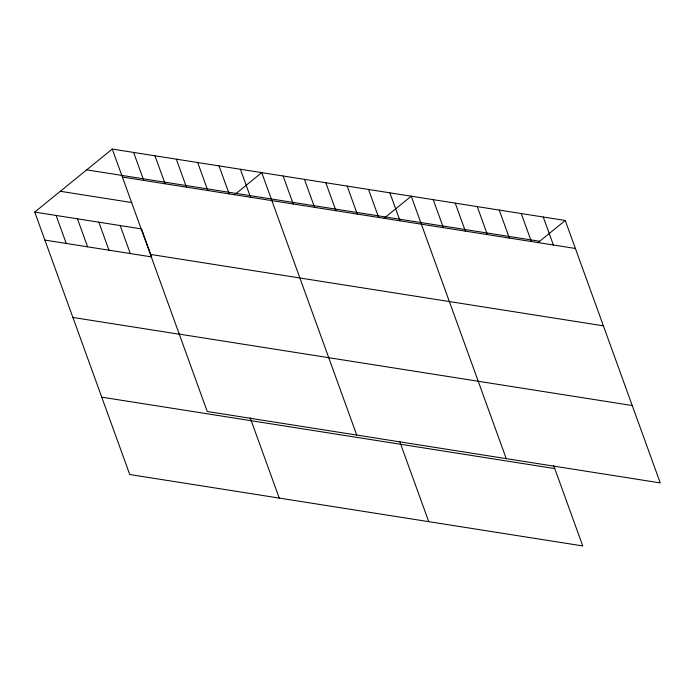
<?xml version="1.0" encoding="UTF-8"?>
<svg xmlns="http://www.w3.org/2000/svg" width="695" height="695" viewBox="0 0 695 695"><rect width="100%" height="100%" fill="white"/><g stroke="black" fill="none" stroke-linecap="round" stroke-linejoin="round"><path stroke-width="1.04" d="M553.68 465.624L582.749 545.94L129.748 474.52L34.75 212.088L112.251 149.06L565.252 220.48L660.25 482.912L207.249 411.492L112.251 149.06M234.519 194.765L261.737 172.621L356.743 435.061M384.005 218.334L411.232 196.19L506.229 458.63M538.026 242.616L565.252 220.48M86.675 169.858L539.676 241.278M122.381 177.051L575.382 248.471M60.326 191.29L131.868 202.566M34.75 212.088L141.528 228.924L151.666 256.924L44.888 240.088M150.389 254.413L603.39 325.833M179.24 334.121L632.241 405.541M72.888 317.45L179.666 334.286M101.748 397.158L554.749 468.578M543.247 217.005L553.385 245.005M521.241 213.539L531.38 241.53M499.245 210.072L509.374 238.064M477.239 206.597L487.369 234.597M455.234 203.131L465.372 231.122M433.237 199.665L443.367 227.656M389.878 192.828L400.007 220.819M368.515 189.457L378.653 217.457M347.161 186.095L357.299 214.086M325.807 182.724L335.937 210.724M399.66 441.342L428.728 521.658M304.453 179.362L314.583 207.353M283.1 175.991L293.229 203.983M240.383 169.259L250.521 197.25M219.029 165.888L229.159 193.888M197.675 162.526L207.805 190.517M176.313 159.155L186.451 187.155M250.165 417.773L279.242 498.089M154.959 155.793L165.097 183.784M133.605 152.422L143.743 180.422M120.174 225.562L130.304 253.553M98.82 222.191L108.95 250.183M77.458 218.821L87.596 246.821M56.104 215.459L66.242 243.45"/></g></svg>
